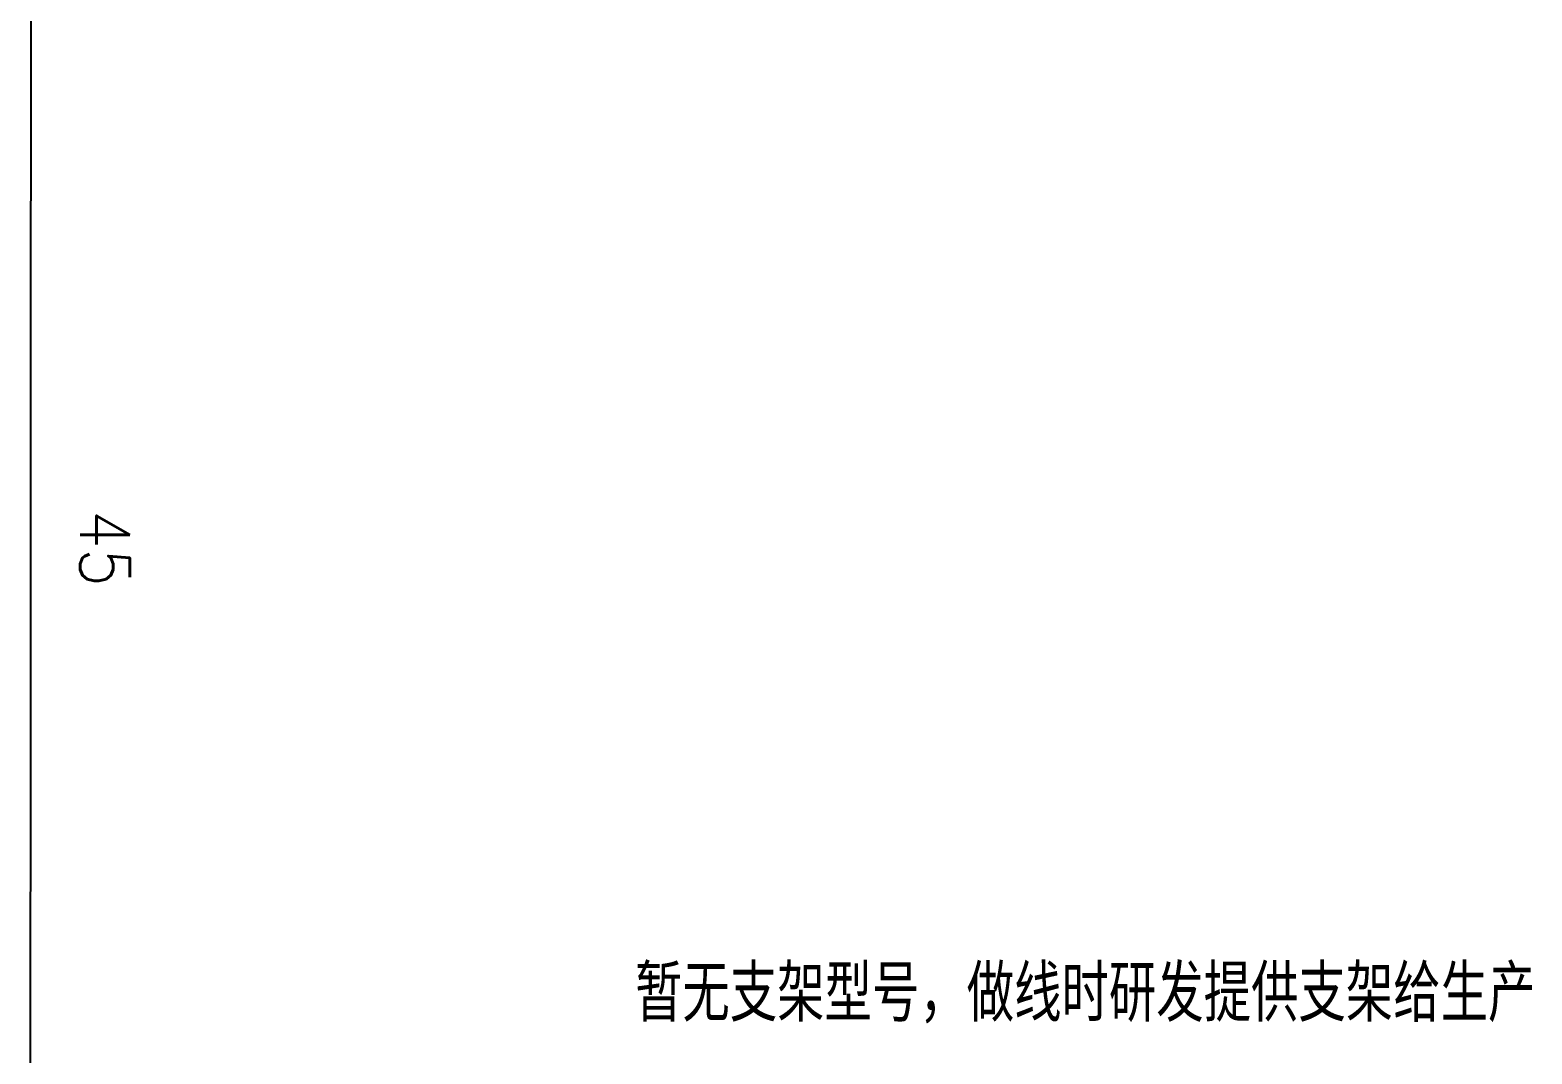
# Model space of a CAD drawing. Header units: inches. Extents: x 47316 to 59086, y 3141 to 11743.
# Drawn here: x 52719.5 to 52870.8, y 9772.3 to 9875.5 of the extents above; entities that cross this region are included whole.
import ezdxf

# ---------------------------------------------------------------- set-up
doc = ezdxf.new("R2010")
doc.units = ezdxf.units.IN
doc.header["$MEASUREMENT"] = 0
doc.styles.add('MtX_FangSong_GB2312', font='')
doc.styles.get("Standard").update_dxf_attribs({"font": ''})
doc.styles.get('MtX_FangSong_GB2312').set_extended_font_data('FangSong_GB2312')
doc.styles.get('Standard').set_extended_font_data('SimSun')
doc.linetypes.add('_VH_FELT_TAPE', pattern='A,0.4,-0.7,["FELT",Standard,S=0.3,R=0,X=-0.5,Y=-0.15],-0.7', length=1.8)

msp = doc.modelspace()

# ---------------------------------------------------------------- linework, layer by layer
at = {"color": 0, "linetype": '_VH_FELT_TAPE', "lineweight": -3, "ltscale": 5}
msp.add_lwpolyline([(52719.53, 9893.08), (52719.45, 9753.87), (52775.61, 9752.14)], dxfattribs=at)

# ---------------------------------------------------------------- texts
at = {"color": 0, "lineweight": 15, "style": 'MtX_FangSong_GB2312', "width": 0.7}
msp.add_text('暂无支架型号，做线时研发提供支架给生产', height=5, dxfattribs=at).set_placement((52780.4, 9776.13))
at = {"color": 7, "linetype": '_VH_FELT_TAPE', "lineweight": 18, "ltscale": 5, "insert": (52729.49, 9827.12), "char_height": 5, "width": 8.5714, "attachment_point": 1, "rotation": 270}
msp.add_mtext('\\Fromans.shx;\\W0.9000000000;\\T1.0000000000;\\o\\l45', dxfattribs=at)

doc.saveas('drawing.dxf')
